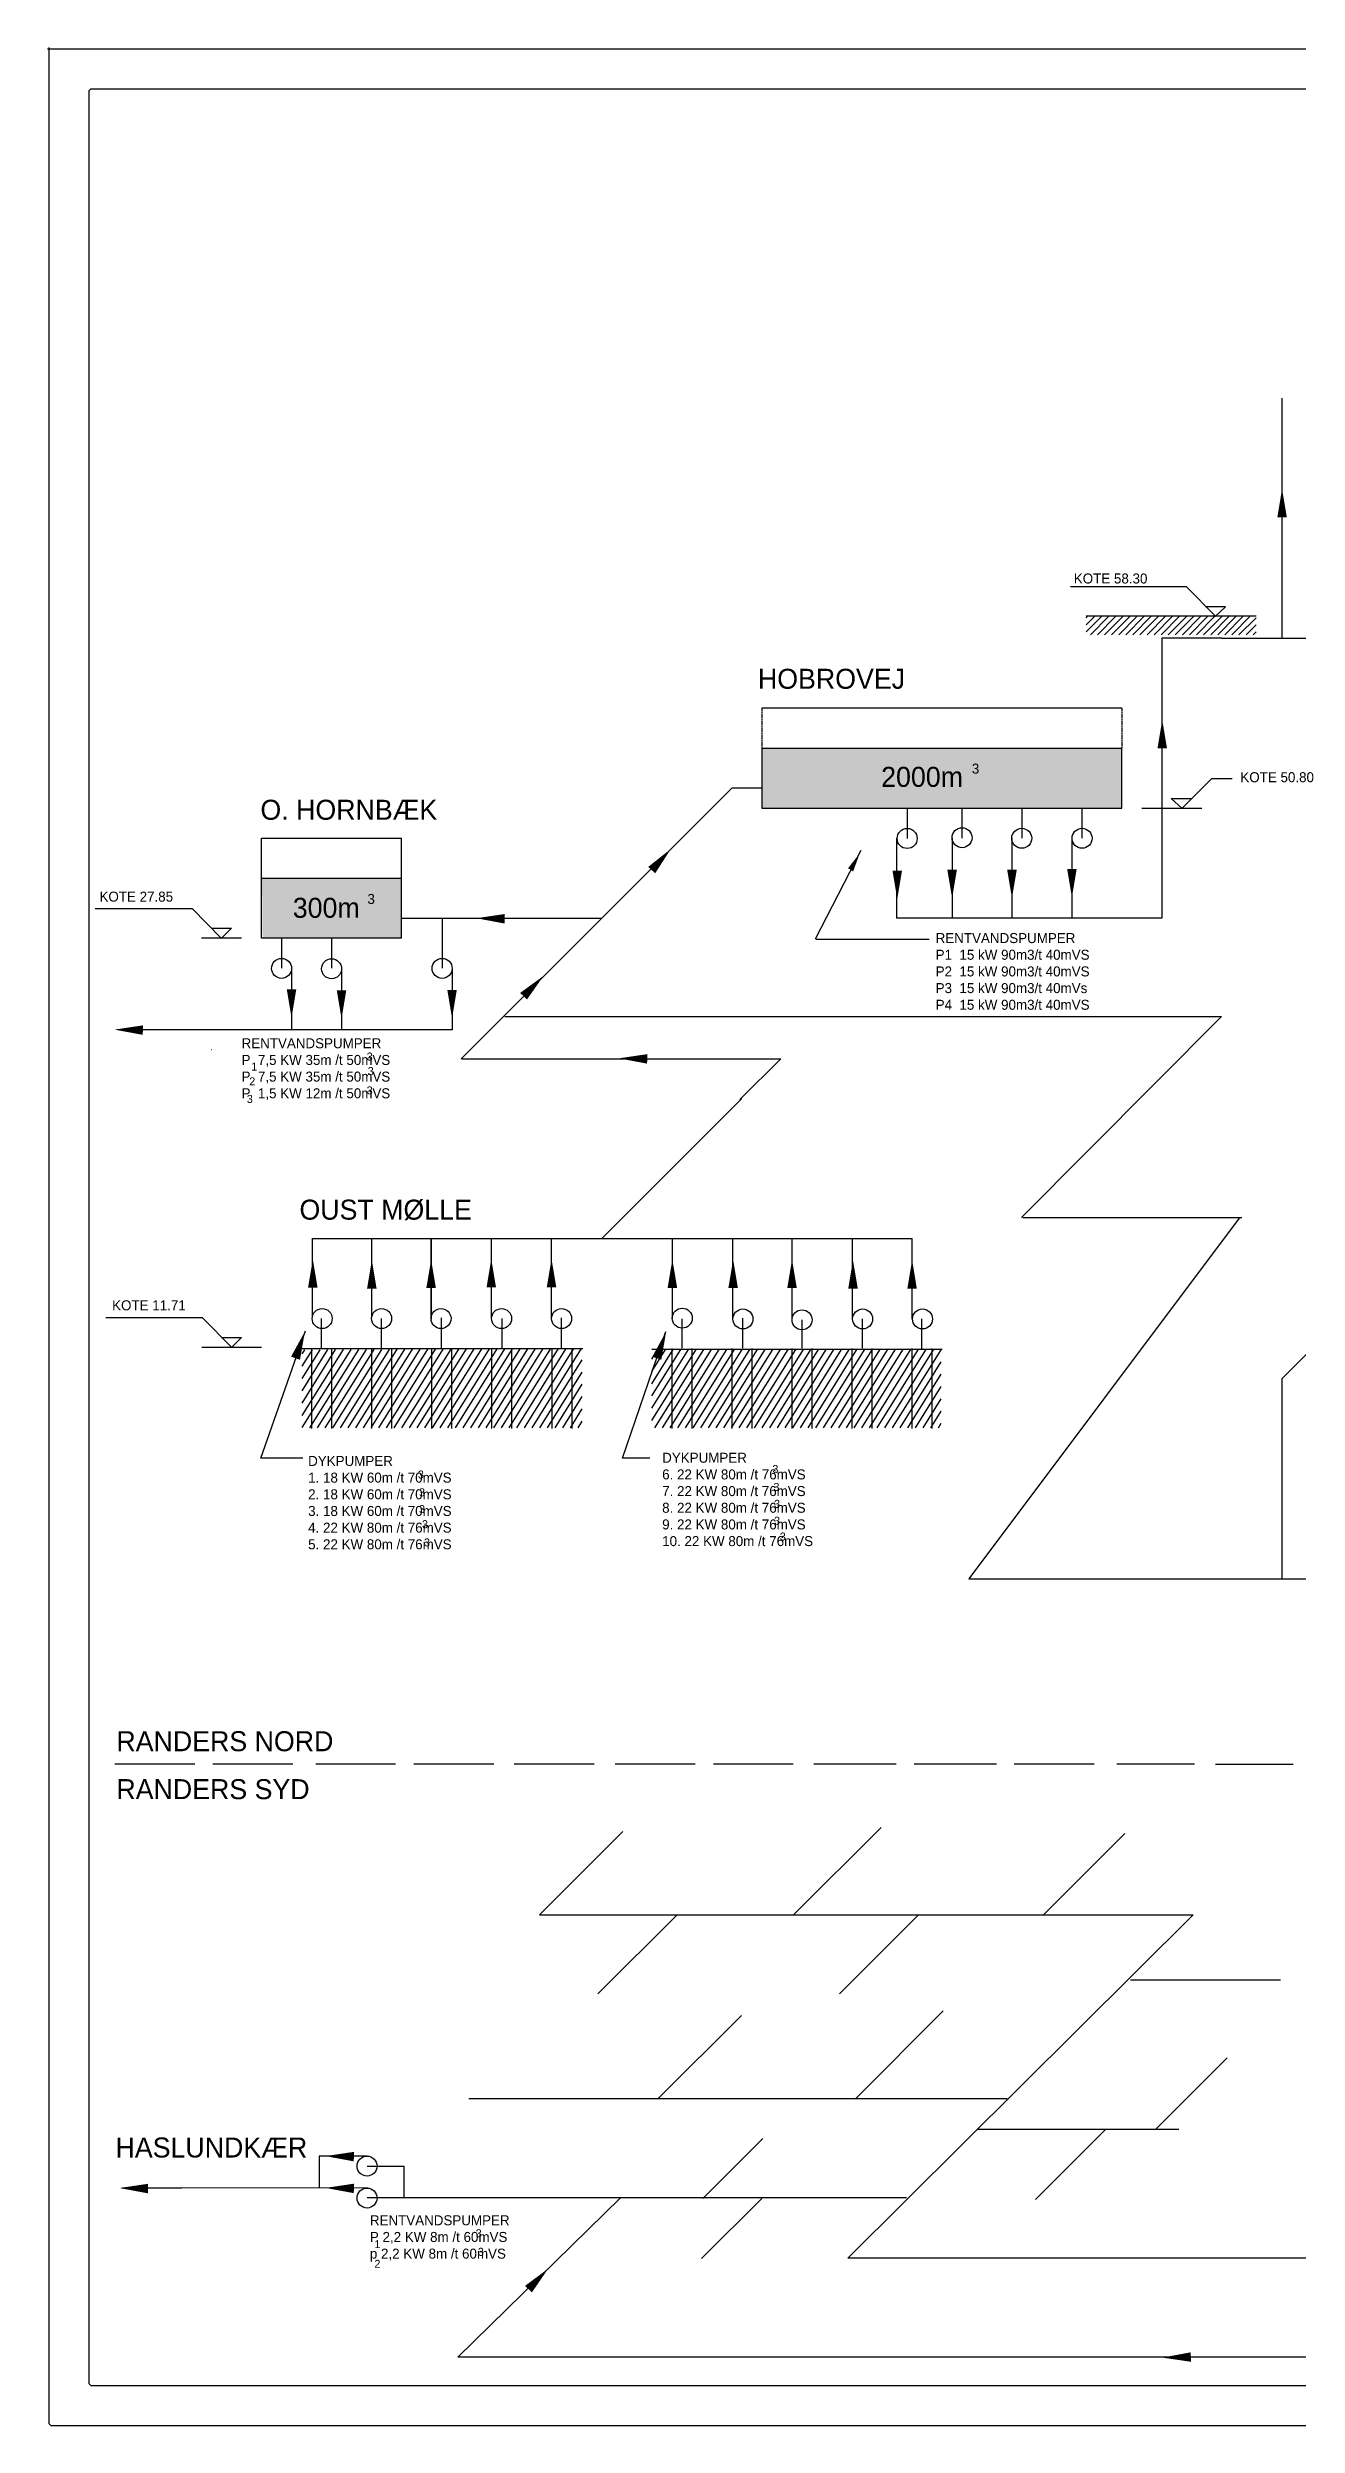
# Model space of a CAD drawing. Extents: x 1 to 844, y -587 to 8.
# Drawn here: x 1 to 314, y -587 to 8 of the extents above; entities that cross this region are included whole.
import ezdxf

# ---------------------------------------------------------------- set-up
doc = ezdxf.new("R2010")
doc.units = 0
doc.header["$LTSCALE"] = 0.5
doc.header["$MEASUREMENT"] = 0
doc.linetypes.add('VANDLINIE', pattern=[3.5, 1.6, -0.3, 0.5, -0.3, 0.5, -0.3])
doc.layers.get('0').update_dxf_attribs({"linetype": 'CONTINUOUS'})
doc.layers.add('OPM_7020', color=4, linetype='VANDLINIE')
doc.layers.add('TEXTDK_CO025', color=1, linetype='CONTINUOUS')

# ---------------------------------------------------------------- blocks, each defined once
blk = doc.blocks.new('A$C04C14861')
blk.add_circle((3.67, 15.15), 2.5)
blk.add_solid([(2.37, 7.12), (1.19, 0), (0, 7.12)])

msp = doc.modelspace()

# ---------------------------------------------------------------- hatches: boundary and pattern name
h = msp.add_hatch()
h.set_pattern_fill('ANSI31', color=256, scale=10, style=0)
edge = h.paths.add_edge_path()
edge.add_line((261.12, -134.51), (261.12, -139.24))
edge.add_line((303.55, -134.51), (261.12, -134.51))
edge.add_line((303.55, -139.12), (303.55, -134.51))
edge.add_line((261.12, -139.12), (303.55, -139.12))
h = msp.add_hatch()
h.set_pattern_fill('ANSI31', color=256, scale=13, angle=13, style=0)
edge = h.paths.add_edge_path()
edge.add_line((65.09, -317.5), (135.25, -317.5))
edge.add_line((65.16, -317.85), (65.16, -337.39))
edge.add_line((65.16, -337.39), (135.16, -337.39))
edge.add_line((135.16, -337.39), (135.16, -317.54))
h = msp.add_hatch()
h.set_pattern_fill('ANSI31', color=256, scale=13, angle=13, style=0)
edge = h.paths.add_edge_path()
edge.add_line((152.5, -317.73), (225.1, -317.73))
edge.add_line((152.5, -317.69), (152.5, -337.39))
edge.add_line((152.5, -337.39), (224.87, -337.39))
edge.add_line((224.87, -337.39), (224.87, -317.85))
at = {"layer": 'OPM_7020'}
msp.add_hatch(color=256, dxfattribs=at).paths.add_polyline_path([(180, -167.5), (270, -167.5), (270, -182.5), (180, -182.5)])

# ---------------------------------------------------------------- linework, layer by layer
for p, q in [((1.5, 7.29), (843.28, 7.29)), ((1.78, 7.65), (1.78, -586.21)), ((11.78, -3.21), (12.28, -2.71)), ((11.78, -3.21), (11.78, -576.21)), ((12.28, -2.71), (833.28, -2.71)), ((310, -80), (310, -140)), ((257.2, -127.1), (286.06, -127.1)), ((286.06, -127.1), (293.47, -134.59)), ((303.55, -134.51), (261.12, -134.51)), ((290.96, -132.08), (295.96, -132.08)), ((293.31, -134.59), (295.95, -132.14)), ((295, -140), (280, -140)), ((280, -140), (280, -210)), ((295, -140), (325, -140)), ((270, -157.5), (180, -157.5)), ((180, -167.5), (180, -182.5)), ((180, -167.5), (270, -167.5)), ((270, -182.5), (270, -167.5)), ((172.5, -177.5), (104.9, -245.1)), ((180, -177.5), (172.5, -177.5)), ((285.07, -182.5), (292.53, -175.04)), ((292.53, -175.04), (297.63, -175.04)), ((180, -182.5), (270, -182.5)), ((216.36, -182.54), (216.36, -190.04)), ((230, -182.5), (230, -190)), ((245, -182.5), (245, -190)), ((260, -182.5), (260, -190)), ((275, -182.5), (287.63, -182.5)), ((282.3, -180.08), (285.1, -182.52)), ((282.3, -180.08), (287.5, -180.08)), ((287.5, -182.5), (290, -182.5)), ((55, -215), (55, -190)), ((55, -190), (90, -190)), ((90, -215), (90, -190)), ((213.71, -190), (213.71, -210)), ((227.59, -190), (227.59, -210)), ((242.55, -190), (242.55, -210)), ((257.55, -190), (257.55, -210)), ((193.45, -215.16), (204.83, -192.93)), ((55, -200), (90, -200)), ((13.42, -207.52), (37.6, -207.52)), ((37.6, -207.52), (45.01, -215.01)), ((42.5, -212.5), (47.5, -212.5)), ((45, -215), (47.5, -212.5)), ((90, -210), (140, -210)), ((100.12, -210), (100.12, -222.5)), ((280, -210), (213.71, -210)), ((50, -215), (40, -215)), ((90, -215), (55, -215)), ((60, -215), (60, -222.5)), ((72.5, -215), (72.5, -222.5)), ((221.82, -215.28), (193.49, -215.28)), ((62.48, -222.5), (62.48, -237.87)), ((74.98, -222.5), (74.98, -235)), ((102.6, -222.5), (102.6, -237.87)), ((74.97, -234.31), (74.97, -237.9)), ((115.8, -234.54), (294.89, -234.54)), ((294.89, -234.54), (244.91, -284.82)), ((42.5, -237.87), (19.86, -237.87)), ((42.35, -242.81), (42.48, -242.81)), ((102.6, -237.87), (42.5, -237.87)), ((105.04, -245.1), (104.9, -245.1)), ((105.01, -245.09), (184.74, -245.09)), ((174.57, -255.25), (184.74, -245.09)), ((175, -255), (140, -290)), ((299.37, -284.95), (231.77, -375.11)), ((245.23, -284.82), (300.02, -284.82)), ((355.08, -279.78), (310.11, -325)), ((67.74, -309.75), (67.74, -289.96)), ((67.74, -290.05), (217.57, -290.05)), ((82.59, -309.75), (82.59, -290.11)), ((97.38, -310.08), (97.38, -290.15)), ((97.38, -290.15), (97.38, -310.16)), ((112.42, -310.08), (112.42, -290.07)), ((127.46, -310.01), (127.46, -290.07)), ((157.73, -310), (157.73, -290.06)), ((172.8, -310.07), (172.8, -290.14)), ((187.57, -310.37), (187.57, -290.06)), ((202.72, -310.07), (202.72, -290.06)), ((217.57, -310.07), (217.57, -290.05)), ((16.1, -309.77), (40.29, -309.77)), ((40.11, -309.77), (47.52, -317.27)), ((45.01, -314.76), (50.01, -314.76)), ((47.51, -317.26), (50.01, -314.76)), ((54.84, -344.9), (65.93, -313.07)), ((69.99, -317.39), (69.99, -310.05)), ((84.99, -317.39), (84.99, -310.05)), ((99.99, -317.39), (99.99, -309.9)), ((115.02, -310), (115.02, -317.5)), ((129.98, -317.39), (129.98, -309.9)), ((145.17, -344.9), (156.06, -313.27)), ((160.14, -317.43), (160.14, -310.15)), ((175.31, -317.43), (175.31, -309.95)), ((190.07, -317.43), (190.07, -310.36)), ((205.23, -317.43), (205.23, -310.15)), ((220.04, -317.72), (220.04, -310.07)), ((54.95, -317.31), (40.02, -317.31)), ((65.09, -317.5), (135.25, -317.5)), ((67.5, -317.5), (67.5, -337.5)), ((72.5, -317.5), (72.5, -337.5)), ((82.5, -317.5), (82.5, -337.5)), ((87.5, -317.5), (87.5, -337.5)), ((97.5, -317.5), (97.5, -337.5)), ((102.5, -317.5), (102.5, -337.5)), ((112.5, -317.5), (112.5, -337.5)), ((117.5, -317.5), (117.5, -337.5)), ((127.5, -317.5), (127.5, -337.5)), ((132.5, -317.5), (132.5, -337.5)), ((152.5, -317.73), (225.1, -317.73)), ((157.5, -317.5), (157.5, -337.5)), ((162.5, -317.5), (162.5, -337.5)), ((172.5, -317.5), (172.5, -337.5)), ((177.5, -317.5), (177.5, -337.5)), ((187.5, -317.5), (187.5, -337.5)), ((192.5, -317.5), (192.5, -337.5)), ((202.5, -317.5), (202.5, -337.5)), ((207.5, -317.5), (207.5, -337.5)), ((217.5, -317.5), (217.5, -337.5)), ((222.5, -317.5), (222.5, -337.5)), ((310, -325), (310, -375.11)), ((65.32, -344.9), (54.84, -344.9)), ((152.02, -344.9), (145.17, -344.9)), ((231.77, -375.11), (394.85, -375.11)), ((18.3, -421.38), (38.27, -421.38)), ((42.84, -421.38), (62.81, -421.38)), ((68.52, -421.38), (88.49, -421.38)), ((93.05, -421.38), (113.02, -421.38)), ((118.16, -421.38), (138.13, -421.38)), ((143.38, -421.38), (163.35, -421.38)), ((167.92, -421.38), (187.89, -421.38)), ((193.02, -421.38), (213.57, -421.38)), ((218.13, -421.38), (238.67, -421.38)), ((243.13, -421.38), (263.1, -421.38)), ((268.8, -421.38), (288.2, -421.38)), ((293.41, -421.39), (312.81, -421.39)), ((124.48, -459.07), (145.3, -438.26)), ((187.98, -459.07), (209.84, -437.22)), ((250.44, -459.07), (270.74, -438.78)), ((124.48, -459.07), (287.8, -459.07)), ((158.83, -459.07), (139.06, -478.84)), ((219.21, -459.07), (199.43, -478.84)), ((201.49, -544.93), (287.8, -459.07)), ((272.2, -475.37), (309.69, -475.37)), ((154.14, -505.03), (174.96, -484.22)), ((203.49, -504.96), (225.35, -483.11)), ((278.54, -512.66), (296.38, -494.82)), ((241.31, -505.1), (106.78, -505.1)), ((165.27, -529.99), (180.31, -514.96)), ((233.93, -512.66), (284.27, -512.66)), ((248.44, -530.26), (266.05, -512.66)), ((69.4, -519.39), (69.4, -527.34)), ((81.35, -519.39), (69.4, -519.39)), ((81.35, -521.89), (90.63, -521.89)), ((90.63, -529.84), (90.63, -521.89)), ((35.03, -527.37), (20.13, -527.37)), ((81.43, -527.34), (35.03, -527.37)), ((216.17, -529.84), (81.36, -529.84)), ((144.67, -529.84), (104.02, -569.64)), ((180.03, -529.99), (164.99, -545.01)), ((551.88, -544.93), (201.49, -544.93)), ((450.01, -569.64), (104.02, -569.64)), ((12.28, -576.71), (11.78, -576.21)), ((12.28, -576.71), (833.28, -576.71)), ((1.78, -586.21), (2.28, -586.71)), ((2.28, -586.71), (843.28, -586.71))]:
    msp.add_line(p, q)
for centre in [(230.07, -189.85), (245, -190), (260.07, -190), (59.99, -222.51), (72.49, -222.61), (100.12, -222.51), (70.14, -310.05), (84.99, -310.05), (99.84, -310.05), (114.98, -310.05), (129.98, -310.05), (160.14, -309.95), (175.31, -310.15), (190.07, -310.36), (205.23, -310.15), (220.19, -310.15), (81.35, -521.89), (81.35, -529.87)]:
    msp.add_circle(centre, 2.5)
for points in [[(308.88, -109.74), (310.06, -102.63), (311.25, -109.74)], [(278.93, -167.53), (280.11, -160.42), (281.3, -167.53)], [(151.62, -197.15), (157.28, -192.67), (153.38, -198.74)], [(228.77, -197.88), (227.59, -205), (226.4, -197.88)], [(243.74, -197.88), (242.55, -205), (241.36, -197.88)], [(258.72, -197.68), (257.54, -204.79), (256.35, -197.68)], [(115.73, -211.3), (108.64, -209.98), (115.77, -208.93)], [(119.63, -228.64), (125.46, -224.4), (121.32, -230.3)], [(63.67, -227.74), (62.48, -234.86), (61.29, -227.74)], [(76.16, -228.03), (74.97, -235.14), (73.79, -228.03)], [(103.79, -227.88), (102.6, -235), (101.42, -227.88)], [(25.3, -239.13), (18.21, -237.82), (25.34, -236.76)], [(151.36, -246.32), (144.27, -245.01), (151.4, -243.95)], [(66.61, -302.32), (67.8, -295.2), (68.98, -302.32)], [(81.36, -302.53), (82.55, -295.42), (83.73, -302.53)], [(96.18, -302.39), (97.37, -295.27), (98.55, -302.39)], [(111.22, -302.24), (112.4, -295.13), (113.59, -302.24)], [(126.28, -302.24), (127.46, -295.13), (128.65, -302.24)], [(156.48, -302.39), (157.67, -295.27), (158.86, -302.39)], [(171.67, -302.39), (172.85, -295.27), (174.04, -302.39)], [(186.39, -302.39), (187.58, -295.27), (188.76, -302.39)], [(201.63, -302.53), (202.81, -295.42), (204, -302.53)], [(216.4, -302.53), (217.59, -295.42), (218.77, -302.53)], [(62.36, -319.56), (65.83, -313.24), (64.6, -320.35)], [(152.66, -319.56), (156.13, -313.24), (154.9, -320.35)], [(78.04, -520.7), (70.95, -519.39), (78.08, -518.33)], [(26.57, -528.69), (19.48, -527.37), (26.62, -526.31)], [(78.04, -528.65), (70.95, -527.34), (78.09, -526.28)], [(120.85, -551.82), (126.64, -547.51), (122.56, -553.46)], [(287.29, -570.8), (280.15, -569.75), (287.24, -568.43)]]:
    msp.add_solid(points)
at = {"layer": 'OPM_7020', "color": 7}
for p, q in [((180, -157.5), (180, -167.5)), ((270, -157.5), (270, -167.5))]:
    msp.add_line(p, q, dxfattribs=at)
msp.add_solid([(202.86, -198.27), (204.51, -193.74), (201.57, -197.49)], dxfattribs=at)
at = {"layer": 'OPM_7020'}
msp.add_solid([(55.1, -200.14), (89.84, -200.14), (55.23, -214.83), (89.84, -214.83)], dxfattribs=at)

# ---------------------------------------------------------------- block references
msp.add_blockref('A$C04C14861', (212.69, -205.19))

# ---------------------------------------------------------------- texts
at = {"attachment_point": 1}
for s, insert, char_height, width in [('KOTE 58.30', (258.01, -123.81), 2.5, 49.9515), ('2000m', (209.86, -172.14), 5, 23.8275), ('3', (232.52, -171.33), 2.5, 6.3157), ('KOTE 50.80', (299.64, -173.48), 2.5, 49.9515), ('300m', (62.79, -204.87), 5, 23.8275), ('3', (81.45, -203.91), 2.5, 6.3157), ('RENTVANDSPUMPER\\PP1  15 kW 90m3/t 40mVS\\PP2  15 kW 90m3/t 40mVS\\PP3  15 kW 90m3/t 40mVs\\PP4  15 kW 90m3/t 40mVS', (223.48, -213.69), 2.5, 113.6909), ('RENTVANDSPUMPER\\PP  7,5 KW 35m /t 50mVS\\PP  7,5 KW 35m /t 50mVS\\PP  1,5 KW 12m /t 50mVS', (49.99, -239.98), 2.5, 56.4621), ('3', (81.27, -243.55), 2, 6.9716), ('1', (52.42, -246.06), 2, 13.7072), ('3', (81.54, -247.18), 2, 6.9716), ('3', (51.32, -254.15), 2, 6.9716), ('2', (51.92, -249.75), 2, 4.9298), ('3', (81.27, -252.01), 2, 6.9716), ('DYKPUMPER\\P1. 18 KW 60m /t 70mVS\\P2. 18 KW 60m /t 70mVS\\P3. 18 KW 60m /t 70mVS\\P4. 22 KW 80m /t 76mVS\\P5. 22 KW 80m /t 76mVS', (66.63, -344.38), 2.5, 74.5833), ('DYKPUMPER\\P6. 22 KW 80m /t 76mVS\\P7. 22 KW 80m /t 76mVS\\P8. 22 KW 80m /t 76mVS\\P9. 22 KW 80m /t 76mVS\\P10. 22 KW 80m /t 76mVS', (155.12, -343.58), 2.5, 85.0653), ('3', (94.07, -348.03), 2, 6.9716), ('3', (182.67, -346.64), 2, 6.9716), ('3', (94.35, -352.48), 2, 6.9716), ('3', (182.95, -351.14), 2, 6.9716), ('3', (183.09, -355.36), 2, 6.9716), ('3', (94.35, -356.66), 2, 6.9716), ('3', (95.09, -360.44), 2, 6.9716), ('3', (183.09, -359.58), 2, 6.9716), ('3', (95.59, -365), 2, 6.9716), ('3', (184.52, -363.53), 2, 6.9716), ('RENTVANDSPUMPER\\PP 2,2 KW 8m /t 60mVS\\Pp 2,2 KW 8m /t 60mVS', (82.06, -534.18), 2.5, 62.613), ('1', (83.2, -540.4), 2, 6.9716), ('3', (108.51, -537.68), 2, 5.0975), ('2', (83.2, -545.31), 2, 6.9716), ('3', (109.06, -542.32), 2, 6.9716)]:
    msp.add_mtext(s, dxfattribs=dict(at, insert=insert, char_height=char_height, width=width))
at = {"insert": (115.09, -152.5), "char_height": 0.18, "attachment_point": 4}
msp.add_mtext('\\A1;', dxfattribs=at)
at = {"color": 150, "char_height": 5, "attachment_point": 1}
for s, insert, width in [('OUST MØLLE', (64.46, -280.32), 77.511), ('RANDERS NORD', (18.7, -413.19), 73.2586), ('RANDERS SYD', (18.7, -425.17), 73.2586), ('HASLUNDKÆR', (18.48, -514.74), 73.2586)]:
    msp.add_mtext(s, dxfattribs=dict(at, insert=insert, width=width))
at = {"layer": 'TEXTDK_CO025', "color": 150, "char_height": 5, "attachment_point": 1}
for s, insert, width in [('HOBROVEJ', (179.05, -147.63), 89.8553), ('O. HORNBÆK', (54.7, -180.37), 62.2959)]:
    msp.add_mtext(s, dxfattribs=dict(at, insert=insert, width=width))
at = {"layer": 'TEXTDK_CO025', "color": 7, "char_height": 2.5, "width": 24.6887, "attachment_point": 1}
for s, insert in [('KOTE 27.85', (14.48, -203.33)), ('KOTE 11.71', (17.64, -305.48))]:
    msp.add_mtext(s, dxfattribs=dict(at, insert=insert))

doc.saveas('drawing.dxf')
